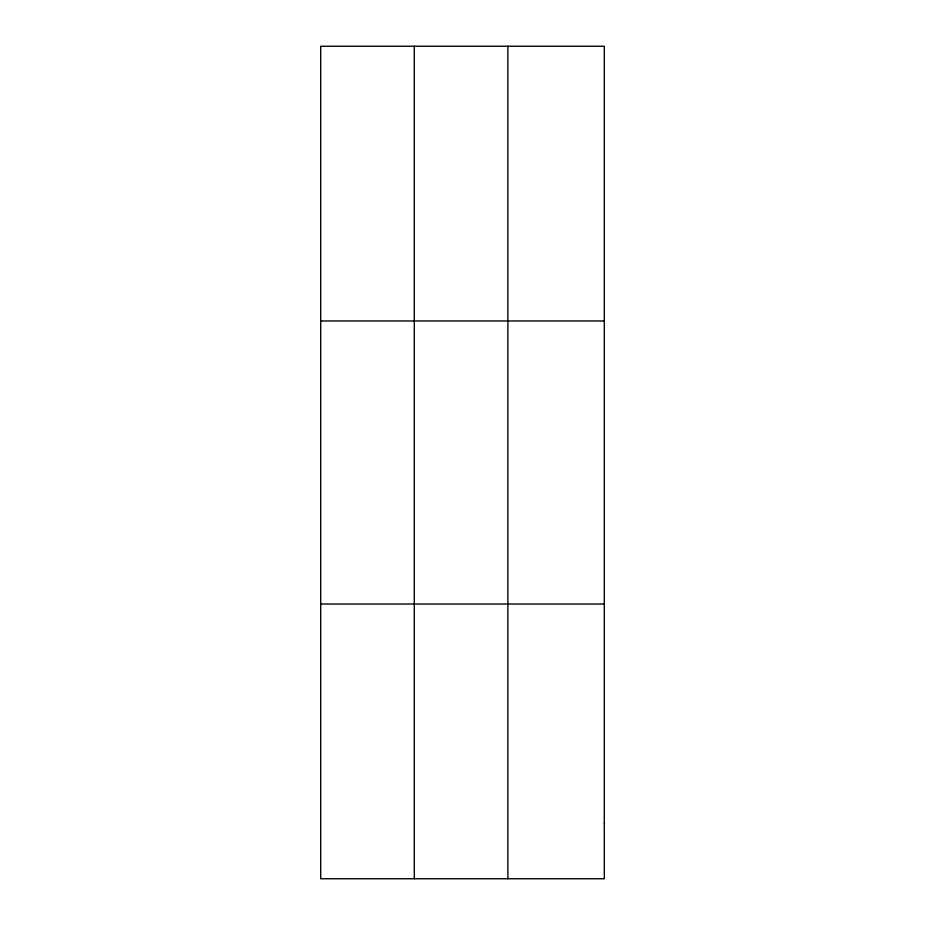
<?xml version="1.0" encoding="UTF-8"?>
<svg xmlns="http://www.w3.org/2000/svg" width="925" height="925" viewBox="0 0 925 925"><rect width="100%" height="100%" fill="white"/><g stroke="black" fill="none" stroke-linecap="round" stroke-linejoin="round"><path stroke-width="1.39" d="M414.296 878.75L414.296 46.25M507.871 878.75L507.871 46.25M320.709 320.975L604.291 320.975M320.709 604.025L604.291 604.025M604.291 823.805L604.291 878.75L320.709 878.75L320.709 46.25L604.291 46.25L604.291 823.805"/></g></svg>
